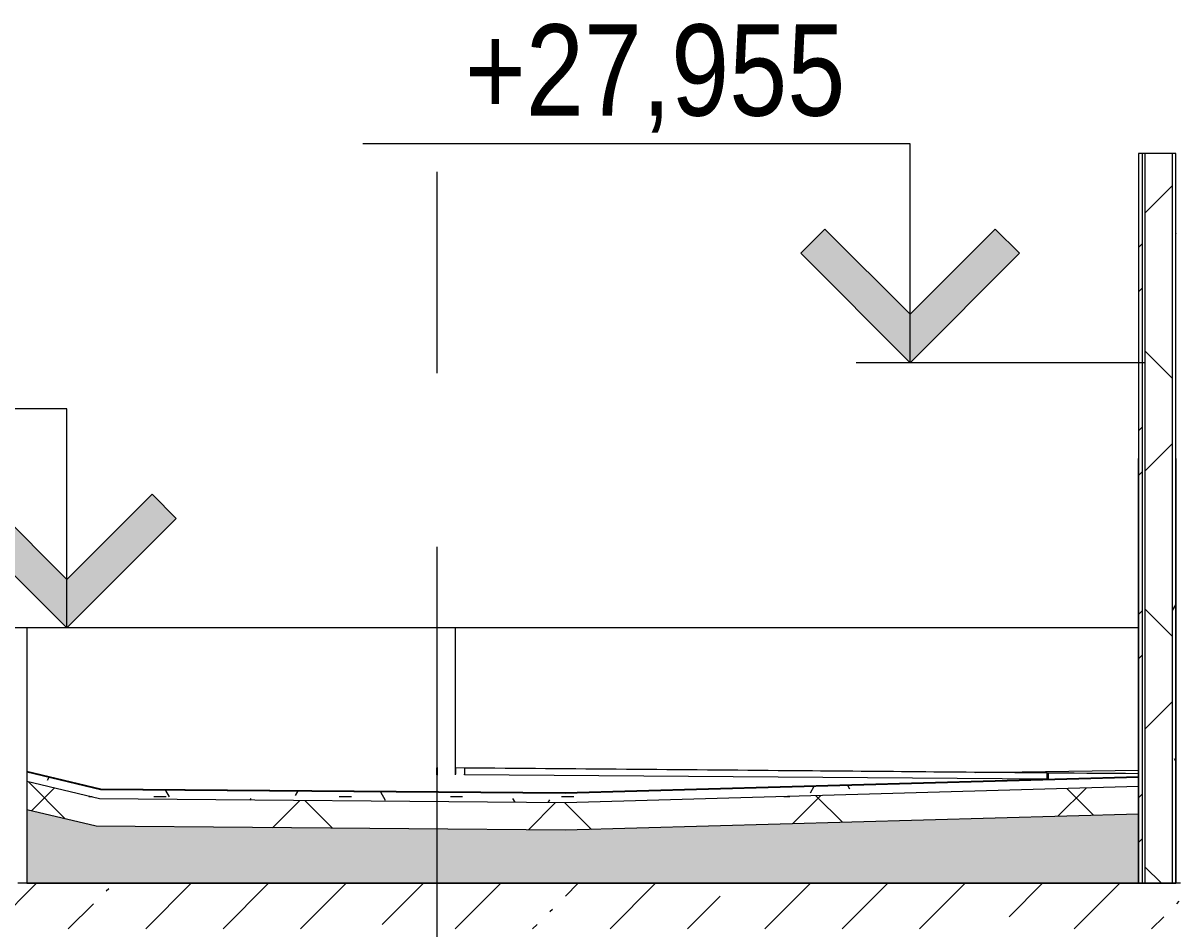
# Model space of a CAD drawing. Header units: millimetres. Extents: x -37960 to 31006, y -24503 to 30326.
# Drawn here: x -22354 to -16033, y 24850 to 29815 of the extents above; entities that cross this region are included whole.
import ezdxf

# ---------------------------------------------------------------- set-up
doc = ezdxf.new("R2010")
doc.units = ezdxf.units.MM
doc.linetypes.add('Осевые', pattern=[6350, 1270, -952.5, 3175, -952.5])
for name, color, linetype, lineweight in [('Внутренние кромки', 7, 'Continuous', 9), ('Высотные отметки', 7, 'Continuous', 9), ('Общие ребра', 7, 'Continuous', 9), ('Отделка 1 _4_-1', 7, 'Continuous', 9), ('Отделка 2 _5_-1', 7, 'Continuous', 9), ('Перекрытия', 7, 'Continuous', 9), ('Стены', 7, 'Continuous', 9), ('Структура _1_', 7, 'Continuous', 18), ('Термическая_воздушная прослойка _3_-1', 7, 'Continuous', 9), ('Штриховка разреза-3', 7, 'Continuous', 9)]:
    doc.layers.add(name, color=color, linetype=linetype, lineweight=lineweight)
doc.layers.add('Оси-3', color=7, linetype='Осевые', lineweight=9, true_color=0xaaaaaa)
doc.styles.add('Arial Narrow', font='ARIALN.TTF', dxfattribs={"height": 500})
pattern_1 = [(0, (-3145.52, 6475), (812.8, 203.2), [67.056, -542.544, 67.056, -542.544, -3251.2]), (0, (-3145.52, 6475), (812.8, 203.2), [-1219.2, 67.056, -1152.144, 67.056, -542.544, -1422.4]), (0, (-3145.52, 6475), (812.8, 203.2), [-3048, 67.056, -339.344, 67.056, -948.944]), (120, (-2840.72, 6576.6), (-582.3764, 602.3054), [67.056, -542.544, 67.056, -3793.744]), (120, (-2840.72, 6576.6), (-582.3764, 602.3054), [-676.656, -542.544, 67.056, -1152.144, -2032]), (120, (-2840.72, 6576.6), (-582.3764, 602.3054), [-2438.4, 67.056, -542.544, 67.056, -1355.344]), (120, (-2840.72, 6576.6), (-582.3764, 602.3054), [-3115.056, -339.344, 67.056, -948.944]), (240, (-2739.12, 6983), (-230.4236, -805.5054), [67.056, -542.544, 67.056, -542.544, -3251.2]), (240, (-2739.12, 6983), (-230.4236, -805.5054), [-1219.2, 67.056, -1152.144, 67.056, -542.544, -1422.4]), (240, (-2739.12, 6983), (-230.4236, -805.5054), [-3048, 67.056, -339.344, 67.056, -948.944])]
pattern_2 = [(45, (-3145.5, 6475), (-707.107, 707.107), []), (135, (-3145.5, 6475), (-707.107, -707.107), [])]

# ---------------------------------------------------------------- blocks, each defined once
blk = doc.blocks.new('Высотные отметки - Высотная отметка - Стрелка-4455449-Разрез 3-3')
at = {"layer": 'Высотные отметки'}
blk.add_hatch(color=256, dxfattribs=at).paths.add_polyline_path([(-17708.2, 9932.8), (-17241.1, 9465.7), (-16773.9, 9932.8), (-16641.1, 9800), (-17241.1, 9200), (-17841.1, 9800)], flags=0)
for p, q in [((-17241.1, 10400), (-20241.1, 10400)), ((-17241.1, 9200), (-17241.1, 10400)), ((-17708.2, 9932.8), (-17841.1, 9800)), ((-17241.1, 9465.7), (-17708.2, 9932.8)), ((-16773.9, 9932.8), (-17241.1, 9465.7)), ((-16641.1, 9800), (-16773.9, 9932.8)), ((-17841.1, 9800), (-17241.1, 9200)), ((-17241.1, 9200), (-16641.1, 9800)), ((-16145.5, 9200), (-17537.8, 9200))]:
    blk.add_line(p, q, dxfattribs=at)

msp = doc.modelspace()

# ---------------------------------------------------------------- hatches: boundary and pattern name
at = {"layer": 'Штриховка разреза-3'}
h = msp.add_hatch(dxfattribs=at)
h.set_pattern_fill('FP_5', color=256, style=0, pattern_type=2)
h.set_pattern_definition([(45, (-3145.5, 6475), (-502.894, 502.894), []), (45, (-3145.5, 7237), (-502.894, 502.894), [])])
h.paths.add_polyline_path([(-16217.9, 25100), (-16217.9, 29099.2), (-16237.9, 29099.2), (-16237.9, 25100)], flags=0)
h = msp.add_hatch(dxfattribs=at)
h.set_pattern_fill('FP_3', color=256, style=0, pattern_type=2)
h.set_pattern_definition(pattern_1)
h.paths.add_polyline_path([(-16217.9, 25100), (-16202.9, 25100), (-16202.9, 29099.2), (-16217.9, 29099.2), (-16217.9, 25430.1)], flags=0)
h = msp.add_hatch(dxfattribs=at)
h.set_pattern_fill('FP_4', color=256, style=0, pattern_type=2)
h.set_pattern_definition(pattern_2)
h.paths.add_polyline_path([(-16052.9, 25100), (-16052.9, 29099.2), (-16202.9, 29099.2), (-16202.9, 25100)], flags=0)
h = msp.add_hatch(dxfattribs=at)
h.set_pattern_fill('FP_3', color=256, style=0, pattern_type=2)
h.set_pattern_definition(pattern_1)
h.paths.add_polyline_path([(-16032.9, 25100), (-16032.9, 29099.2), (-16052.9, 29099.2), (-16052.9, 25100)], flags=0)
h = msp.add_hatch(dxfattribs=at)
h.set_pattern_fill('FP_3', color=256, style=0, pattern_type=2)
h.set_pattern_definition(pattern_1)
h.paths.add_polyline_path([(-19381.7, 25541.8), (-16237.9, 25630), (-16237.9, 25680), (-19382, 25591.8), (-21928.8, 25612.4), (-22332.9, 25708.8), (-22332.9, 25657.4), (-21934.8, 25562.4), (-19623.2, 25543.7)], flags=0)
h = msp.add_hatch(dxfattribs=at)
h.set_pattern_fill('FP_4', color=256, style=0, pattern_type=2)
h.set_pattern_definition(pattern_2)
h.paths.add_polyline_path([(-19380.7, 25391.7), (-16237.9, 25479.9), (-16237.9, 25630), (-19381.7, 25541.8), (-21934.8, 25562.4), (-22332.9, 25657.4), (-22332.9, 25503.2), (-21953, 25412.6), (-19623.2, 25393.7)], flags=0)
h = msp.add_hatch(dxfattribs=at)
h.set_pattern_fill('FP_10', color=256, angle=188.1301, style=0, pattern_type=2)
h.set_pattern_definition([(9.7381, (-3105.57, 6862.35), (3032.54455, 593.33033), [35.921, -3556.181]), (46.6071, (-3070.17, 6868.43), (-14.247, 507.8), [35.921, -682.5]), (73.1731, (-3045.49, 6894.53), (-14.2558, 507.7999), [32.129, -1574.308]), (118.1731, (-3036.2, 6925.28), (-522.0561, 493.5446), [34.078, -1101.845]), (142.9481, (-3052.28, 6955.325), (-2073.96205, 1466.3826), [32.528, -3220.259]), (167.5711, (-3078.24, 6974.92), (-507.8007, -14.24905), [20.945, -2073.592]), (192.9171, (-3098.69, 6979.43), (-2016.953, -564.79105), [25.903, -2564.399]), (220.2671, (-3123.94, 6973.64), (-493.55191, -522.0491), [32.528, -3220.259]), (260.2981, (-3148.76, 6952.62), (14.2554, -507.79996), [25.903, -2564.399]), (271.607, (-3153.13, 6927.1), (522.047, -493.553), [30.48, -477.52]), (308.4771, (-3152.27, 6896.62), (522.04818, -493.55213), [25.4, -2514.6]), (335.0421, (-3136.47, 6876.73), (507.8004, 14.248), [34.078, -1101.845]), (335.0421, (-2753.48, 6811.25), (507.8004, 14.248), [34.078, -1101.845]), (302.5711, (-2769.43, 6836.21), (1058.34787, -1494.90203), [29.621, -2932.502]), (271.607, (-2770.14, 6861.6), (522.047, -493.553), [25.4, -482.6]), (260.2981, (-2765.77, 6887.13), (14.2554, -507.79996), [25.903, -2564.399]), (220.2671, (-2740.95, 6908.16), (-493.55191, -522.0491), [32.528, -3220.259]), (192.9171, (-2715.71, 6913.95), (-2016.953, -564.79105), [25.903, -2564.399]), (9.7381, (-2722.585, 6796.87), (3032.54455, 593.33033), [35.921, -3556.181]), (167.5711, (-2695.25, 6909.44), (-507.8007, -14.24905), [20.945, -2073.593]), (150.6441, (-2669.43, 6894.92), (-1029.85396, 479.29276), [29.621, -2932.502]), (114.8061, (-2653.2, 6859.8), (-536.30082, 1001.34936), [38.688, -3830.124]), (73.1731, (-2662.5, 6829.05), (-14.2558, 507.7999), [32.129, -1574.308]), (46.6071, (-2687.18, 6802.95), (-14.247, 507.8), [35.921, -682.5]), (335.0421, (-2927.08, 6659), (507.8004, 14.248), [34.078, -1101.845]), (308.4771, (-2942.88, 6678.88), (522.04818, -493.55213), [25.4, -2514.6]), (271.607, (-2943.6, 6704.27), (522.047, -493.553), [25.4, -482.6]), (249.8061, (-2934.15, 6729.95), (-465.04807, -1537.65095), [27.357, -2708.307]), (226.6071, (-2914.4, 6750.83), (14.247, -507.8), [28.737, -689.684]), (203.4091, (-2889.3, 6761.7), (-1001.348, -536.3046), [27.357, -2708.307]), (9.7381, (-2896.18, 6644.62), (3032.54455, 593.33033), [35.921, -3556.181]), (170.2981, (-2863.77, 6757.34), (-507.79996, -14.2554), [25.903, -2564.399]), (136.6071, (-2842.9, 6737.6), (-507.8, -14.247), [28.737, -689.684]), (118.1731, (-2826.8, 6707.55), (-522.0561, 493.5446), [34.078, -1101.845]), (82.1451, (-2831.02, 6676.94), (-14.2503, 507.80003), [30.901, -3059.143]), (41.4131, (-2860.78, 6650.7), (493.54891, 522.05113), [39.676, -3927.931]), (335.0421, (-2984.45, 6530.34), (507.8004, 14.248), [34.078, -1101.845]), (308.4771, (-3000.25, 6550.23), (522.04818, -493.55213), [25.4, -2514.6]), (271.607, (-3001.1, 6580.7), (522.047, -493.553), [30.48, -477.52]), (260.2981, (-2996.74, 6606.23), (14.2554, -507.79996), [25.903, -2564.399]), (220.2671, (-2971.925, 6627.25), (-493.55191, -522.0491), [32.528, -3220.259]), (192.9171, (-2946.68, 6633.04), (-2016.953, -564.79105), [25.903, -2564.399]), (9.7381, (-2953.555, 6515.96), (3032.54455, 593.33033), [35.921, -3556.181]), (167.5711, (-2926.22, 6628.53), (-507.8007, -14.24905), [20.945, -2073.593]), (142.9481, (-2900.26, 6608.93), (-2073.96205, 1466.3826), [32.528, -3220.259]), (110.0421, (-2889.25, 6578.75), (-536.2956, 1001.3527), [32.129, -1574.308]), (82.1451, (-2893.474, 6548.14), (-14.2503, 507.80003), [30.901, -3059.143]), (46.6071, (-2918.15, 6522.04), (-14.247, 507.8), [35.921, -682.5]), (46.6071, (-3032.1, 6960.97), (-14.247, 507.8), [14.368, -704.052]), (28.1731, (-3022.24, 6971.41), (493.5446, 522.0561), [11.359, -1124.563]), (1.607, (-3012.2, 6976.8), (493.553, 522.047), [15.24, -492.76]), (343.1731, (-2996.99, 6977.2), (507.7999, 14.2558), [16.064, -1590.373]), (316.6071, (-2981.6, 6972.55), (507.8, 14.247), [14.368, -704.052]), (298.1731, (-2971.17, 6962.68), (522.0561, -493.5446), [11.359, -1124.563]), (271.607, (-2965.8, 6952.67), (522.047, -493.553), [15.24, -492.76]), (226.6071, (-2965.4, 6937.44), (14.247, -507.8), [21.552, -696.868]), (181.607, (-2990.35, 6921.5), (-493.553, -522.047), [15.24, -492.76]), (147.9171, (-3005.58, 6921.06), (-1029.8483, 479.3047), [18.316, -1813.304]), (136.6071, (-3021.1, 6930.8), (-507.8, -14.247), [14.368, -704.052]), (91.607, (-3031.54, 6940.66), (-522.047, 493.553), [10.16, -497.84]), (91.607, (-3031.8, 6950.8), (-522.047, 493.553), [10.16, -497.84]), (1.607, (-2990.35, 6921.5), (493.553, 522.047), [10.16, -497.84]), (20.0421, (-2662.74, 6656.26), (1001.3527, 536.2956), [16.064, -1590.373]), (118.1731, (-2693.5, 6665.56), (-522.0561, 493.5446), [11.359, -1124.563]), (163.1731, (-2678.11, 6660.9), (-507.7999, -14.2558), [16.064, -1590.373]), (163.1731, (-2662.74, 6656.26), (-507.7999, -14.2558), [16.064, -1590.373]), (226.6071, (-2642.7, 6666.98), (14.247, -507.8), [7.184, -711.236]), (316.6071, (-2648.93, 6707.46), (507.8, 14.247), [7.184, -711.236]), (335.0421, (-2669.52, 6717.05), (507.8004, 14.248), [22.718, -1113.204]), (20.0421, (-2684.62, 6711.54), (1001.3527, 536.2956), [16.064, -1590.373]), (28.1731, (-2694.63, 6706.18), (493.5446, 522.0561), [11.359, -1124.563]), (46.6071, (-2699.57, 6700.96), (-14.247, 507.8), [7.184, -711.236]), (65.0421, (-2704.36, 6690.66), (-14.248, 507.8004), [11.359, -1124.563]), (110.0421, (-2698.85, 6675.57), (-536.2956, 1001.3527), [16.064, -1590.373]), (118.1731, (-2930.12, 6948.6), (-522.0561, 493.5446), [11.359, -1124.563]), (73.1731, (-2935.49, 6958.6), (-14.2558, 507.7999), [16.064, -1590.373]), (46.6071, (-2930.83, 6973.98), (-14.247, 507.8), [7.184, -711.236]), (20.0421, (-2925.9, 6979.2), (1001.3527, 536.2956), [16.064, -1590.373]), (28.1731, (-2910.8, 6984.7), (493.5446, 522.0561), [11.359, -1124.563]), (335.0421, (-2900.8, 6990.07), (507.8004, 14.248), [22.718, -1113.204]), (335.0421, (-2880.2, 6980.48), (507.8004, 14.248), [11.359, -1124.563]), (290.0421, (-2869.9, 6975.69), (536.2956, -1001.3527), [16.064, -1590.373]), (253.1731, (-2864.4, 6960.6), (14.2558, -507.7999), [16.064, -1590.373]), (226.6071, (-2869.04, 6945.22), (14.247, -507.8), [14.368, -704.052]), (181.607, (-2894, 6929.27), (-493.553, -522.047), [10.16, -497.84]), (155.0421, (-2904.16, 6929), (-507.8004, -14.248), [22.718, -1113.204]), (118.1731, (-2924.76, 6938.58), (-522.0561, 493.5446), [11.359, -1124.563]), (20.0421, (-2894, 6929.27), (1001.3527, 536.2956), [16.064, -1590.373]), (110.0421, (-2917.97, 6877.78), (-536.2956, 1001.3527), [16.064, -1590.373]), (65.0421, (-2923.48, 6892.87), (-14.248, 507.8004), [11.359, -1124.563]), (46.6071, (-2918.7, 6903.17), (-14.247, 507.8), [7.184, -711.236]), (28.1731, (-2913.75, 6908.4), (493.5446, 522.0561), [11.359, -1124.563]), (20.0421, (-2903.74, 6913.76), (1001.3527, 536.2956), [16.064, -1590.373]), (335.0421, (-2888.64, 6919.26), (507.8004, 14.248), [22.718, -1113.204]), (316.6071, (-2868.05, 6909.67), (507.8, 14.247), [7.184, -711.236]), (290.0421, (-2862.83, 6904.74), (536.2956, -1001.3527), [16.064, -1590.373]), (271.607, (-2857.3, 6889.65), (522.047, -493.553), [15.24, -492.76]), (215.2981, (-2856.89, 6874.41), (-493.5443, -522.0553), [18.316, -1813.304]), (163.1731, (-2881.86, 6858.47), (-507.7999, -14.2558), [16.064, -1590.373]), (163.1731, (-2897.23, 6863.12), (-507.7999, -14.2558), [16.064, -1590.373]), (118.1731, (-2912.6, 6867.77), (-522.0561, 493.5446), [11.359, -1124.563]), (28.1731, (-2881.86, 6858.47), (493.5446, 522.0561), [11.359, -1124.563]), (91.607, (-2855.6, 6828.7), (-522.047, 493.553), [10.16, -497.84]), (91.607, (-2855.9, 6838.87), (-522.047, 493.553), [10.16, -497.84]), (46.6071, (-2856.18, 6849.02), (-14.247, 507.8), [14.368, -704.052]), (28.1731, (-2846.3, 6859.47), (493.5446, 522.0561), [11.359, -1124.563]), (1.607, (-2836.3, 6864.83), (493.553, 522.047), [10.16, -497.84]), (347.5711, (-2826.14, 6865.11), (507.8007, 14.24905), [20.945, -2073.593]), (316.6071, (-2805.7, 6860.6), (507.8, 14.247), [14.368, -704.052]), (298.1731, (-2795.24, 6850.73), (522.0561, -493.5446), [11.359, -1124.563]), (253.1731, (-2789.88, 6840.72), (14.2558, -507.7999), [16.064, -1590.373]), (237.9171, (-2794.53, 6825.34), (-479.3047, -1029.8483), [18.316, -1813.304]), (181.607, (-2819.5, 6809.4), (-493.553, -522.047), [10.16, -497.84]), (155.0421, (-2829.65, 6809.11), (-507.8004, -14.248), [22.718, -1113.204]), (118.1731, (-2850.25, 6818.7), (-522.0561, 493.5446), [11.359, -1124.563]), (1.607, (-2819.5, 6809.4), (493.553, 522.047), [15.24, -492.76]), (110.0421, (-2827.66, 6738.02), (-536.2956, 1001.3527), [16.064, -1590.373]), (65.0421, (-2833.16, 6753.11), (-14.248, 507.8004), [11.359, -1124.563]), (46.6071, (-2828.37, 6763.4), (-14.247, 507.8), [7.184, -711.236]), (20.0421, (-2823.43, 6768.63), (1001.3527, 536.2956), [16.064, -1590.373]), (28.1731, (-2808.34, 6774.14), (493.5446, 522.0561), [11.359, -1124.563]), (335.0421, (-2798.33, 6779.5), (507.8004, 14.248), [22.718, -1113.204]), (335.0421, (-2777.73, 6769.91), (507.8004, 14.248), [11.359, -1124.563]), (298.1731, (-2767.43, 6765.12), (522.0561, -493.5446), [11.359, -1124.563]), (257.5711, (-2762.07, 6755.11), (14.24905, -507.8007), [20.945, -2073.593]), (226.6071, (-2766.58, 6734.65), (14.247, -507.8), [14.368, -704.052]), (155.0421, (-2791.54, 6718.7), (-507.8004, -14.248), [11.359, -1124.563]), (167.5711, (-2801.84, 6723.5), (-507.8007, -14.24905), [20.945, -2073.592]), (118.1731, (-2822.3, 6728), (-522.0561, 493.5446), [11.359, -1124.563]), (20.0421, (-2791.54, 6718.7), (1001.3527, 536.2956), [16.064, -1590.373]), (91.607, (-2736.25, 6740.6), (-522.047, 493.553), [15.24, -492.76]), (91.607, (-2736.7, 6755.8), (-522.047, 493.553), [10.16, -497.84]), (28.1731, (-2736.96, 6765.98), (493.5446, 522.0561), [11.359, -1124.563]), (28.1731, (-2726.95, 6771.34), (493.5446, 522.0561), [11.359, -1124.563]), (20.0421, (-2716.94, 6776.7), (1001.3527, 536.2956), [16.064, -1590.373]), (327.9171, (-2701.85, 6782.2), (1029.8483, -479.3047), [18.316, -1813.304]), (335.0421, (-2686.33, 6772.48), (507.8004, 14.248), [11.359, -1124.563]), (298.1731, (-2676.03, 6767.69), (522.0561, -493.5446), [11.359, -1124.563]), (271.607, (-2670.66, 6757.67), (522.047, -493.553), [20.32, -487.68]), (215.2981, (-2670.1, 6737.36), (-493.5443, -522.0553), [18.316, -1813.304]), (163.1731, (-2695.06, 6721.41), (-507.7999, -14.2558), [16.064, -1590.373]), (163.1731, (-2710.43, 6726.06), (-507.7999, -14.2558), [16.064, -1590.373]), (136.6071, (-2725.8, 6730.7), (-507.8, -14.247), [14.368, -704.052]), (28.1731, (-2695.06, 6721.41), (493.5446, 522.0561), [11.359, -1124.563]), (118.1731, (-2731.94, 6949.07), (-522.0561, 493.5446), [11.359, -1124.563]), (65.0421, (-2737.3, 6959.08), (-14.248, 507.8004), [11.359, -1124.563]), (46.6071, (-2732.5, 6969.38), (-14.247, 507.8), [14.368, -704.052]), (28.1731, (-2722.64, 6979.82), (493.5446, 522.0561), [11.359, -1124.563]), (1.607, (-2712.6, 6985.2), (493.553, 522.047), [10.16, -497.84]), (347.5711, (-2702.47, 6985.47), (507.8007, 14.24905), [20.945, -2073.593]), (316.6071, (-2682, 6980.96), (507.8, 14.247), [14.368, -704.052]), (298.1731, (-2671.57, 6971.1), (522.0561, -493.5446), [11.359, -1124.563]), (253.1731, (-2666.21, 6961.08), (14.2558, -507.7999), [16.064, -1590.373]), (226.6071, (-2670.86, 6945.7), (14.247, -507.8), [14.368, -704.052]), (181.607, (-2695.8, 6929.75), (-493.553, -522.047), [10.16, -497.84]), (155.0421, (-2705.98, 6929.47), (-507.8004, -14.248), [22.718, -1113.204]), (118.1731, (-2726.57, 6939.06), (-522.0561, 493.5446), [11.359, -1124.563]), (20.0421, (-2695.82, 6929.75), (1001.3527, 536.2956), [16.064, -1590.373]), (118.1731, (-2988.78, 6865.63), (-522.0561, 493.5446), [11.359, -1124.563]), (65.0421, (-2994.14, 6875.64), (-14.248, 507.8004), [11.359, -1124.563]), (65.0421, (-2989.35, 6885.94), (-14.248, 507.8004), [11.359, -1124.563]), (28.1731, (-2984.56, 6896.24), (493.5446, 522.0561), [11.359, -1124.563]), (1.607, (-2974.54, 6901.6), (493.553, 522.047), [15.24, -492.76]), (347.5711, (-2959.31, 6902.03), (507.8007, 14.24905), [20.945, -2073.592]), (316.6071, (-2938.85, 6897.52), (507.8, 14.247), [14.368, -704.052]), (298.1731, (-2928.41, 6887.65), (522.0561, -493.5446), [11.359, -1124.563]), (253.1731, (-2923.05, 6877.64), (14.2558, -507.7999), [16.064, -1590.373]), (237.9171, (-2927.7, 6862.26), (-479.3047, -1029.8483), [18.316, -1813.304]), (181.607, (-2952.66, 6846.3), (-493.553, -522.047), [10.16, -497.84]), (155.0421, (-2962.82, 6846.03), (-507.8004, -14.248), [22.718, -1113.204]), (118.1731, (-2983.42, 6855.62), (-522.0561, 493.5446), [11.359, -1124.563]), (1.607, (-2952.66, 6846.3), (493.553, 522.047), [15.24, -492.76]), (91.607, (-2930.93, 6796.1), (-522.047, 493.553), [10.16, -497.84]), (91.607, (-2931.2, 6806.26), (-522.047, 493.553), [10.16, -497.84]), (46.6071, (-2931.5, 6816.42), (-14.247, 507.8), [14.368, -704.052]), (28.1731, (-2921.62, 6826.86), (493.5446, 522.0561), [11.359, -1124.563]), (1.607, (-2911.6, 6832.2), (493.553, 522.047), [10.16, -497.84]), (347.5711, (-2901.46, 6832.51), (507.8007, 14.24905), [20.945, -2073.593]), (316.6071, (-2881, 6828), (507.8, 14.247), [14.368, -704.052]), (298.1731, (-2870.56, 6818.13), (522.0561, -493.5446), [11.359, -1124.563]), (271.607, (-2865.2, 6808.1), (522.047, -493.553), [15.24, -492.76]), (226.6071, (-2864.77, 6792.88), (14.247, -507.8), [21.552, -696.868]), (181.607, (-2889.73, 6776.93), (-493.553, -522.047), [15.24, -492.76]), (147.9171, (-2904.96, 6776.51), (-1029.8483, 479.3047), [18.316, -1813.304]), (136.6071, (-2920.5, 6786.24), (-507.8, -14.247), [14.368, -704.052]), (1.607, (-2889.73, 6776.93), (493.553, 522.047), [10.16, -497.84]), (91.607, (-3069.3, 6837.96), (-522.047, 493.553), [10.16, -497.84]), (91.607, (-3069.6, 6848.1), (-522.047, 493.553), [10.16, -497.84]), (46.6071, (-3069.9, 6858.27), (-14.247, 507.8), [14.368, -704.052]), (28.1731, (-3060.01, 6868.71), (493.5446, 522.0561), [11.359, -1124.563]), (1.607, (-3050, 6874.1), (493.553, 522.047), [10.16, -497.84]), (347.5711, (-3039.84, 6874.36), (507.8007, 14.24905), [20.945, -2073.592]), (316.6071, (-3019.4, 6869.85), (507.8, 14.247), [14.368, -704.052]), (298.1731, (-3008.95, 6859.98), (522.0561, -493.5446), [11.359, -1124.563]), (271.607, (-3003.6, 6849.97), (522.047, -493.553), [15.24, -492.76]), (215.2981, (-3003.16, 6834.74), (-493.5443, -522.0553), [18.316, -1813.304]), (181.607, (-3028.1, 6818.8), (-493.553, -522.047), [15.24, -492.76]), (147.9171, (-3043.35, 6818.36), (-1029.8483, 479.3047), [18.316, -1813.304]), (136.6071, (-3058.87, 6828.1), (-507.8, -14.247), [14.368, -704.052]), (28.1731, (-3028.12, 6818.79), (493.5446, 522.0561), [11.359, -1124.563]), (91.607, (-3138.84, 6780.1), (-522.047, 493.553), [15.24, -492.76]), (91.607, (-3139.27, 6795.34), (-522.047, 493.553), [10.16, -497.84]), (28.1731, (-3139.55, 6805.5), (493.5446, 522.0561), [11.359, -1124.563]), (28.1731, (-3129.54, 6810.86), (493.5446, 522.0561), [11.359, -1124.563]), (20.0421, (-3119.52, 6816.22), (1001.3527, 536.2956), [16.064, -1590.373]), (327.9171, (-3104.43, 6821.73), (1029.8483, -479.3047), [18.316, -1813.304]), (335.0421, (-3088.91, 6812), (507.8004, 14.248), [11.359, -1124.563]), (290.0421, (-3078.61, 6807.21), (536.2956, -1001.3527), [16.064, -1590.373]), (271.607, (-3073.1, 6792.1), (522.047, -493.553), [15.24, -492.76]), (215.2981, (-3072.68, 6776.88), (-493.5443, -522.0553), [18.316, -1813.304]), (163.1731, (-3097.64, 6760.94), (-507.7999, -14.2558), [16.064, -1590.373]), (163.1731, (-3113.02, 6765.59), (-507.7999, -14.2558), [16.064, -1590.373]), (136.6071, (-3128.4, 6770.24), (-507.8, -14.247), [14.368, -704.052]), (28.1731, (-3097.64, 6760.94), (493.5446, 522.0561), [11.359, -1124.563]), (91.607, (-3121.6, 6709.44), (-522.047, 493.553), [10.16, -497.84]), (91.607, (-3121.9, 6719.6), (-522.047, 493.553), [10.16, -497.84]), (46.6071, (-3122.18, 6729.75), (-14.247, 507.8), [14.368, -704.052]), (28.1731, (-3112.3, 6740.2), (493.5446, 522.0561), [11.359, -1124.563]), (1.607, (-3102.3, 6745.56), (493.553, 522.047), [10.16, -497.84]), (347.5711, (-3092.14, 6745.84), (507.8007, 14.24905), [20.945, -2073.592]), (316.6071, (-3071.7, 6741.34), (507.8, 14.247), [14.368, -704.052]), (298.1731, (-3061.24, 6731.47), (522.0561, -493.5446), [11.359, -1124.563]), (271.607, (-3055.9, 6721.45), (522.047, -493.553), [20.32, -487.68]), (215.2981, (-3055.31, 6701.14), (-493.5443, -522.0553), [18.316, -1813.304]), (181.607, (-3080.4, 6690.27), (-493.553, -522.047), [15.24, -492.76]), (147.9171, (-3095.65, 6689.84), (-1029.8483, 479.3047), [18.316, -1813.304]), (136.6071, (-3111.17, 6699.57), (-507.8, -14.247), [14.368, -704.052]), (1.607, (-3080.4, 6690.27), (493.553, 522.047), [10.16, -497.84]), (91.607, (-3134.85, 6637.9), (-522.047, 493.553), [10.16, -497.84]), (91.607, (-3135.13, 6648.1), (-522.047, 493.553), [10.16, -497.84]), (46.6071, (-3135.42, 6658.24), (-14.247, 507.8), [14.368, -704.052]), (28.1731, (-3125.55, 6668.68), (493.5446, 522.0561), [11.359, -1124.563]), (1.607, (-3115.53, 6674.04), (493.553, 522.047), [10.16, -497.84]), (347.5711, (-3105.38, 6674.32), (507.8007, 14.24905), [20.945, -2073.592]), (316.6071, (-3084.92, 6669.8), (507.8, 14.247), [14.368, -704.052]), (298.1731, (-3074.48, 6659.95), (522.0561, -493.5446), [11.359, -1124.563]), (271.607, (-3069.1, 6649.93), (522.047, -493.553), [15.24, -492.76]), (226.6071, (-3068.7, 6634.7), (14.247, -507.8), [21.552, -696.868]), (181.607, (-3093.65, 6618.75), (-493.553, -522.047), [15.24, -492.76]), (147.9171, (-3108.89, 6618.32), (-1029.8483, 479.3047), [18.316, -1813.304]), (136.6071, (-3124.4, 6628.05), (-507.8, -14.247), [14.368, -704.052]), (1.607, (-3093.65, 6618.75), (493.553, 522.047), [10.16, -497.84]), (118.1731, (-3048.38, 6635.27), (-522.0561, 493.5446), [11.359, -1124.563]), (65.0421, (-3053.74, 6645.28), (-14.248, 507.8004), [11.359, -1124.563]), (65.0421, (-3048.95, 6655.58), (-14.248, 507.8004), [11.359, -1124.563]), (28.1731, (-3044.16, 6665.88), (493.5446, 522.0561), [11.359, -1124.563]), (1.607, (-3034.14, 6671.24), (493.553, 522.047), [15.24, -492.76]), (347.5711, (-3018.91, 6671.67), (507.8007, 14.24905), [20.945, -2073.593]), (298.1731, (-2998.45, 6667.16), (522.0561, -493.5446), [11.359, -1124.563]), (298.1731, (-2993.1, 6657.15), (522.0561, -493.5446), [11.359, -1124.563]), (271.607, (-2987.73, 6647.13), (522.047, -493.553), [15.24, -492.76]), (226.6071, (-2987.3, 6631.9), (14.247, -507.8), [21.552, -696.868]), (181.607, (-3012.26, 6615.95), (-493.553, -522.047), [15.24, -492.76]), (147.9171, (-3027.5, 6615.53), (-1029.8483, 479.3047), [18.316, -1813.304]), (118.1731, (-3043.02, 6625.25), (-522.0561, 493.5446), [11.359, -1124.563]), (1.607, (-3012.26, 6615.95), (493.553, 522.047), [10.16, -497.84]), (118.1731, (-3049.9, 6508.18), (-522.0561, 493.5446), [11.359, -1124.563]), (65.0421, (-3055.26, 6518.2), (-14.248, 507.8004), [11.359, -1124.563]), (65.0421, (-3050.47, 6528.49), (-14.248, 507.8004), [11.359, -1124.563]), (28.1731, (-3045.67, 6538.79), (493.5446, 522.0561), [11.359, -1124.563]), (1.607, (-3035.66, 6544.15), (493.553, 522.047), [15.24, -492.76]), (347.5711, (-3020.42, 6544.58), (507.8007, 14.24905), [20.945, -2073.592]), (316.6071, (-2999.97, 6540.07), (507.8, 14.247), [14.368, -704.052]), (298.1731, (-2989.53, 6530.2), (522.0561, -493.5446), [11.359, -1124.563]), (253.1731, (-2984.17, 6520.18), (14.2558, -507.7999), [16.064, -1590.373]), (226.6071, (-2988.8, 6504.8), (14.247, -507.8), [14.368, -704.052]), (181.607, (-3013.8, 6488.86), (-493.553, -522.047), [10.16, -497.84]), (155.0421, (-3023.94, 6488.58), (-507.8004, -14.248), [22.718, -1113.204]), (118.1731, (-3044.53, 6498.16), (-522.0561, 493.5446), [11.359, -1124.563]), (20.0421, (-3013.78, 6488.86), (1001.3527, 536.2956), [16.064, -1590.373]), (118.1731, (-2882.32, 6512.88), (-522.0561, 493.5446), [11.359, -1124.563]), (65.0421, (-2887.68, 6522.9), (-14.248, 507.8004), [11.359, -1124.563]), (65.0421, (-2882.9, 6533.2), (-14.248, 507.8004), [11.359, -1124.563]), (28.1731, (-2878.1, 6543.5), (493.5446, 522.0561), [11.359, -1124.563]), (1.607, (-2868.1, 6548.85), (493.553, 522.047), [15.24, -492.76]), (347.5711, (-2852.85, 6549.28), (507.8007, 14.24905), [20.945, -2073.593]), (298.1731, (-2832.4, 6544.77), (522.0561, -493.5446), [11.359, -1124.563]), (298.1731, (-2827.03, 6534.76), (522.0561, -493.5446), [11.359, -1124.563]), (271.607, (-2821.67, 6524.74), (522.047, -493.553), [15.24, -492.76]), (215.2981, (-2821.24, 6509.51), (-493.5443, -522.0553), [18.316, -1813.304]), (181.607, (-2846.2, 6493.56), (-493.553, -522.047), [15.24, -492.76]), (147.9171, (-2861.44, 6493.14), (-1029.8483, 479.3047), [18.316, -1813.304]), (118.1731, (-2876.96, 6502.86), (-522.0561, 493.5446), [11.359, -1124.563]), (28.1731, (-2846.2, 6493.56), (493.5446, 522.0561), [11.359, -1124.563]), (91.607, (-2884.74, 6599.2), (-522.047, 493.553), [10.16, -497.84]), (91.607, (-2885.03, 6609.36), (-522.047, 493.553), [10.16, -497.84]), (46.6071, (-2885.3, 6619.5), (-14.247, 507.8), [14.368, -704.052]), (28.1731, (-2875.44, 6629.96), (493.5446, 522.0561), [11.359, -1124.563]), (1.607, (-2865.43, 6635.3), (493.553, 522.047), [15.24, -492.76]), (343.1731, (-2850.2, 6635.75), (507.7999, 14.2558), [16.064, -1590.373]), (316.6071, (-2834.82, 6631.1), (507.8, 14.247), [14.368, -704.052]), (298.1731, (-2824.38, 6621.23), (522.0561, -493.5446), [11.359, -1124.563]), (271.607, (-2819, 6611.2), (522.047, -493.553), [20.32, -487.68]), (215.2981, (-2818.44, 6590.9), (-493.5443, -522.0553), [18.316, -1813.304]), (181.607, (-2843.55, 6580.03), (-493.553, -522.047), [15.24, -492.76]), (147.9171, (-2858.78, 6579.6), (-1029.8483, 479.3047), [18.316, -1813.304]), (136.6071, (-2874.3, 6589.33), (-507.8, -14.247), [14.368, -704.052]), (1.607, (-2843.55, 6580.03), (493.553, 522.047), [10.16, -497.84]), (110.0421, (-2796.42, 6530.54), (-536.2956, 1001.3527), [16.064, -1590.373]), (65.0421, (-2801.93, 6545.63), (-14.248, 507.8004), [11.359, -1124.563]), (46.6071, (-2797.14, 6555.92), (-14.247, 507.8), [7.184, -711.236]), (28.1731, (-2792.2, 6561.15), (493.5446, 522.0561), [11.359, -1124.563]), (20.0421, (-2782.19, 6566.51), (1001.3527, 536.2956), [16.064, -1590.373]), (335.0421, (-2767.1, 6572.01), (507.8004, 14.248), [22.718, -1113.204]), (335.0421, (-2746.5, 6562.43), (507.8004, 14.248), [11.359, -1124.563]), (298.1731, (-2736.2, 6557.63), (522.0561, -493.5446), [11.359, -1124.563]), (257.5711, (-2730.84, 6547.62), (14.24905, -507.8007), [20.945, -2073.593]), (226.6071, (-2735.34, 6527.17), (14.247, -507.8), [14.368, -704.052]), (155.0421, (-2760.3, 6511.22), (-507.8004, -14.248), [11.359, -1124.563]), (167.5711, (-2770.6, 6516.01), (-507.8007, -14.24905), [20.945, -2073.593]), (118.1731, (-2791.06, 6520.52), (-522.0561, 493.5446), [11.359, -1124.563]), (20.0421, (-2760.3, 6511.22), (1001.3527, 536.2956), [16.064, -1590.373]), (118.1731, (-2719.83, 6517.44), (-522.0561, 493.5446), [11.359, -1124.563]), (65.0421, (-2725.19, 6527.45), (-14.248, 507.8004), [11.359, -1124.563]), (65.0421, (-2720.4, 6537.75), (-14.248, 507.8004), [11.359, -1124.563]), (28.1731, (-2715.6, 6548.05), (493.5446, 522.0561), [11.359, -1124.563]), (1.607, (-2705.6, 6553.4), (493.553, 522.047), [15.24, -492.76]), (347.5711, (-2690.35, 6553.84), (507.8007, 14.24905), [20.945, -2073.593]), (298.1731, (-2669.9, 6549.33), (522.0561, -493.5446), [11.359, -1124.563]), (298.1731, (-2664.54, 6539.32), (522.0561, -493.5446), [11.359, -1124.563]), (271.607, (-2659.17, 6529.3), (522.047, -493.553), [15.24, -492.76]), (215.2981, (-2658.75, 6514.07), (-493.5443, -522.0553), [18.316, -1813.304]), (181.607, (-2683.7, 6498.1), (-493.553, -522.047), [15.24, -492.76]), (147.9171, (-2698.94, 6497.7), (-1029.8483, 479.3047), [18.316, -1813.304]), (118.1731, (-2714.46, 6507.43), (-522.0561, 493.5446), [11.359, -1124.563]), (28.1731, (-2683.7, 6498.12), (493.5446, 522.0561), [11.359, -1124.563]), (118.1731, (-2712.1, 6604.05), (-522.0561, 493.5446), [11.359, -1124.563]), (65.0421, (-2717.45, 6614.06), (-14.248, 507.8004), [11.359, -1124.563]), (65.0421, (-2712.66, 6624.36), (-14.248, 507.8004), [11.359, -1124.563]), (28.1731, (-2707.87, 6634.66), (493.5446, 522.0561), [11.359, -1124.563]), (1.607, (-2697.85, 6640), (493.553, 522.047), [15.24, -492.76]), (347.5711, (-2682.62, 6640.45), (507.8007, 14.24905), [20.945, -2073.592]), (298.1731, (-2662.17, 6635.94), (522.0561, -493.5446), [11.359, -1124.563]), (298.1731, (-2656.8, 6625.93), (522.0561, -493.5446), [11.359, -1124.563]), (271.607, (-2651.44, 6615.9), (522.047, -493.553), [20.32, -487.68]), (215.2981, (-2650.87, 6595.6), (-493.5443, -522.0553), [18.316, -1813.304]), (181.607, (-2676, 6584.73), (-493.553, -522.047), [15.24, -492.76]), (147.9171, (-2691.21, 6584.31), (-1029.8483, 479.3047), [18.316, -1813.304]), (118.1731, (-2706.73, 6594.04), (-522.0561, 493.5446), [11.359, -1124.563]), (1.607, (-2676, 6584.73), (493.553, 522.047), [10.16, -497.84]), (1.607, (-3151.5, 6688.3), (493.553, 522.047), [6.706, -501.294]), (290.0421, (-3151.5, 6688.28), (536.2956, -1001.3527), [16.064, -1590.373]), (271.607, (-3146, 6673.2), (522.047, -493.553), [15.24, -492.76]), (226.6071, (-3145.57, 6657.95), (14.247, -507.8), [7.184, -711.236]), (181.607, (-2972.4, 6825.43), (-493.553, -522.047), [6.706, -501.294]), (200.0421, (-2977.48, 6825.3), (-1001.3527, -536.2956), [16.064, -1590.373]), (226.6071, (-2992.57, 6819.8), (14.247, -507.8), [35.921, -682.5]), (245.0421, (-3017.25, 6793.68), (14.248, -507.8004), [22.718, -1113.204]), (260.2981, (-3026.84, 6773.09), (14.2554, -507.79996), [25.903, -2564.399]), (271.607, (-3031.2, 6747.55), (522.047, -493.553), [25.4, -482.6]), (298.1731, (-3030.5, 6722.16), (522.0561, -493.5446), [11.359, -1124.563]), (316.6071, (-3025.13, 6712.15), (507.8, 14.247), [14.368, -704.052]), (316.6071, (-3014.7, 6702.28), (507.8, 14.247), [7.184, -711.236]), (1.607, (-3009.47, 6697.34), (493.553, 522.047), [15.24, -492.76]), (35.2981, (-2994.23, 6697.77), (493.5443, 522.0553), [18.316, -1813.304]), (54.7381, (-2979.28, 6708.36), (972.8347, 1551.91), [25.4, -2514.6]), (65.0421, (-2964.62, 6729.1), (-14.248, 507.8004), [22.718, -1113.204]), (80.2981, (-2955.03, 6749.69), (-14.2554, 507.79996), [25.903, -2564.399]), (91.607, (-2950.67, 6775.2), (-522.047, 493.553), [20.32, -487.68]), (105.6441, (-2951.24, 6795.54), (-550.5613, 1509.1459), [20.945, -2073.593]), (136.6071, (-2956.9, 6815.7), (-507.8, -14.247), [7.184, -711.236]), (155.0421, (-2962.1, 6820.64), (-507.8004, -14.248), [11.359, -1124.563]), (181.607, (-2740.6, 6715.05), (-493.553, -522.047), [10.16, -497.84]), (200.0421, (-2750.77, 6714.77), (-1001.3527, -536.2956), [16.064, -1590.373]), (232.9481, (-2765.864, 6709.26), (-1466.3826, -2073.96205), [32.528, -3220.259]), (245.0421, (-2785.46, 6683.3), (14.248, -507.8004), [22.718, -1113.204]), (260.2981, (-2795.05, 6662.71), (14.2554, -507.79996), [25.903, -2564.399]), (271.607, (-2799.4, 6637.17), (522.047, -493.553), [25.4, -482.6]), (271.607, (-2798.7, 6611.8), (522.047, -493.553), [10.16, -497.84]), (316.6071, (-2798.4, 6601.63), (507.8, 14.247), [14.368, -704.052]), (335.0421, (-2787.98, 6591.76), (507.8004, 14.248), [11.359, -1124.563]), (1.607, (-2777.7, 6586.96), (493.553, 522.047), [15.24, -492.76]), (35.2981, (-2762.44, 6587.39), (493.5443, 522.0553), [18.316, -1813.304]), (54.7381, (-2747.49, 6597.97), (972.8347, 1551.91), [25.4, -2514.6]), (65.0421, (-2732.83, 6618.71), (-14.248, 507.8004), [22.718, -1113.204]), (80.2981, (-2723.245, 6639.31), (-14.2554, 507.79996), [25.903, -2564.399]), (91.607, (-2718.9, 6664.84), (-522.047, 493.553), [20.32, -487.68]), (118.1731, (-2719.45, 6685.16), (-522.0561, 493.5446), [22.718, -1113.204]), (136.6071, (-2730.18, 6705.2), (-507.8, -14.247), [7.184, -711.236]), (136.6071, (-2735.4, 6710.1), (-507.8, -14.247), [7.184, -711.236]), (226.6071, (-2804.3, 6992.78), (14.247, -507.8), [28.737, -689.684]), (249.8061, (-2824.05, 6971.89), (-465.04807, -1537.65095), [27.357, -2708.307]), (260.2981, (-2833.5, 6946.22), (14.2554, -507.79996), [25.903, -2564.399]), (271.607, (-2837.86, 6920.7), (522.047, -493.553), [20.32, -487.68]), (298.1731, (-2837.3, 6900.37), (522.0561, -493.5446), [11.359, -1124.563]), (305.2981, (-2831.93, 6890.36), (522.0553, -493.5443), [18.316, -1813.304]), (1.607, (-2821.35, 6875.4), (493.553, 522.047), [6.706, -501.294]), (1.607, (-2816.27, 6875.55), (493.553, 522.047), [15.24, -492.76]), (35.2981, (-2801.04, 6875.98), (493.5443, 522.0553), [18.316, -1813.304]), (46.6071, (-2786.1, 6886.57), (-14.247, 507.8), [21.552, -696.868]), (69.8061, (-2771.28, 6902.23), (465.04807, 1537.65095), [27.357, -2708.307]), (80.2981, (-2761.84, 6927.9), (-14.2554, 507.79996), [25.903, -2564.399]), (91.607, (-2757.47, 6953.43), (-522.047, 493.553), [20.32, -487.68]), (110.0421, (-2758.04, 6973.75), (-536.2956, 1001.3527), [16.064, -1590.373]), (136.6071, (-2763.55, 6988.84), (-507.8, -14.247), [7.184, -711.236]), (136.6071, (-3042.3, 6599.86), (-507.8, -14.247), [7.184, -711.236]), (163.1731, (-3047.52, 6604.8), (-507.7999, -14.2558), [16.064, -1590.373]), (200.0421, (-3062.9, 6609.45), (-1001.3527, -536.2956), [32.129, -1574.308]), (218.4771, (-3093.08, 6598.44), (-493.55213, -522.04818), [25.4, -2514.6]), (226.6071, (-3112.97, 6582.64), (14.247, -507.8), [28.737, -689.684]), (245.0421, (-3132.7, 6561.75), (14.248, -507.8004), [22.718, -1113.204]), (271.607, (-3142.3, 6541.16), (522.047, -493.553), [10.16, -497.84]), (271.607, (-3142, 6531), (522.047, -493.553), [15.24, -492.76]), (316.6071, (-3141.6, 6515.77), (507.8, 14.247), [7.184, -711.236]), (316.6071, (-3136.36, 6510.83), (507.8, 14.247), [14.368, -704.052]), (1.607, (-3125.9, 6500.96), (493.553, 522.047), [20.32, -487.68]), (28.1731, (-3105.6, 6501.53), (493.5446, 522.0561), [22.718, -1113.204]), (38.4771, (-3085.58, 6512.26), (493.55213, 522.04818), [25.4, -2514.6]), (38.4771, (-3065.7, 6528.06), (493.55213, 522.04818), [25.4, -2514.6]), (65.0421, (-3045.81, 6543.86), (-14.248, 507.8004), [22.718, -1113.204]), (91.607, (-3036.23, 6564.46), (-522.047, 493.553), [20.32, -487.68]), (91.607, (-3036.8, 6584.77), (-522.047, 493.553), [10.16, -497.84]), (136.6071, (-3037.1, 6594.93), (-507.8, -14.247), [7.184, -711.236]), (181.607, (-2754.66, 6491.05), (-493.553, -522.047), [10.16, -497.84]), (91.607, (-2754.5, 6485.97), (-522.047, 493.553), [6.706, -501.294]), (200.0421, (-2770.03, 6495.7), (-1001.3527, -536.2956), [16.064, -1590.373]), (136.6071, (-2764.8, 6490.77), (-507.8, -14.247), [7.184, -711.236]), (226.6071, (-2785.13, 6490.2), (14.247, -507.8), [7.184, -711.236])])
h.paths.add_polyline_path([(-20653.1, 25100), (-16237.9, 25100), (-16237.9, 25479.9), (-19380.7, 25391.7), (-21953, 25412.6), (-22332.9, 25503.2), (-22332.9, 25100), (-21168, 25100)], flags=0)
h = msp.add_hatch(dxfattribs=at)
h.set_pattern_fill('FP_2', color=256, style=0, pattern_type=2)
h.set_pattern_definition([(45, (-3145.5, 6475), (-424.264, 424.264), [600, -100, 20, -100]), (45, (-3145.5, 6899), (-424.264, 424.264), [])])
h.paths.add_polyline_path([(-22632.9, 24850), (-15732.9, 24850), (-15732.9, 25100), (-22632.9, 25100)], flags=0)

# ---------------------------------------------------------------- linework, layer by layer
at = {"layer": 'Внутренние кромки'}
for p, q in [((-22332.9, 25713.1), (-21928.2, 25616.6)), ((-19382, 25596), (-16741.2, 25670.1))]:
    msp.add_line(p, q, dxfattribs=at)
at = {"layer": 'Высотные отметки'}
for p, q in [((-16777.4, 27952.9), (-17490.3, 27952.9)), ((-16202.9, 27952.9), (-16777.4, 27952.9)), ((-21901.3, 26500), (-22113.9, 26500)), ((-20980.4, 26500), (-21901.3, 26500))]:
    msp.add_line(p, q, dxfattribs=at)
at = {"layer": 'Общие ребра'}
for p, q in [((-16217.9, 29099.2), (-16217.9, 25100)), ((-16202.9, 29099.2), (-16202.9, 25100)), ((-16052.9, 29099.2), (-16052.9, 25100)), ((-21928.8, 25612.4), (-22332.9, 25708.8)), ((-16237.9, 25680), (-19382, 25591.8)), ((-21934.8, 25562.4), (-22332.9, 25657.4)), ((-19382, 25591.8), (-21928.8, 25612.4)), ((-16237.9, 25630), (-19381.7, 25541.8)), ((-19381.7, 25541.8), (-21934.8, 25562.4)), ((-21953, 25412.6), (-22332.9, 25503.2)), ((-16237.9, 25479.9), (-19380.7, 25391.7)), ((-19380.7, 25391.7), (-21953, 25412.6))]:
    msp.add_line(p, q, dxfattribs=at)
at = {"layer": 'Оси-3'}
msp.add_line((-20082.9, -22903.4), (-20082.9, 29000), dxfattribs=at)
at = {"layer": 'Отделка 1 _4_-1'}
for p, q in [((-16202.9, 29099.2), (-16217.9, 29099.2)), ((-16032.9, 29099.2), (-16052.9, 29099.2)), ((-16032.9, 25100), (-16032.9, 29099.2)), ((-16217.9, 25100), (-16202.9, 25100)), ((-16052.9, 25100), (-16032.9, 25100))]:
    msp.add_line(p, q, dxfattribs=at)
at = {"layer": 'Отделка 2 _5_-1'}
for p, q in [((-16237.9, 29099.2), (-16237.9, 25100)), ((-16217.9, 29099.2), (-16237.9, 29099.2)), ((-16237.9, 25100), (-16217.9, 25100))]:
    msp.add_line(p, q, dxfattribs=at)
at = {"layer": 'Перекрытия'}
for p, q in [((-20084.1, 25734.2), (-20085.5, 25733.8)), ((-20085.5, 25693.7), (-20085.5, 25733.8)), ((-20084.1, 25734.2), (-20084.1, 25692.3)), ((-20082.9, 25734.2), (-20084.1, 25734.2)), ((-20082.9, 25692.3), (-20082.9, 25734.2)), ((-19982.9, 25694.9), (-19982.9, 25732.2)), ((-19932.9, 25731.8), (-19982.9, 25732.2)), ((-19932.9, 25731.8), (-19932.9, 25694.5)), ((-22332.9, 25717.9), (-22332.9, 25713.1)), ((-19932.9, 25694.5), (-19932.9, 25698.5)), ((-16741.2, 25670.1), (-19932.9, 25694.5)), ((-17129.3, 25708.1), (-16237.9, 25720.7)), ((-16738.9, 25670.1), (-16738.9, 25704.7)), ((-16732.9, 25704.5), (-16732.9, 25670.3)), ((-16237.9, 25700.4), (-16237.9, 25100)), ((-16237.9, 25692.9), (-16237.9, 25100)), ((-21582.9, 25100), (-21582.9, 25100)), ((-21582.9, 25100), (-21582.9, 25100)), ((-21582.9, 25100), (-21582.9, 25100)), ((-21582.9, 25100), (-21582.9, 25100)), ((-21582.9, 25100), (-21582.9, 25100)), ((-21582.9, 25100), (-21582.9, 25100)), ((-21582.9, 25100), (-21582.9, 25100)), ((-21582.9, 25100), (-21582.9, 25100)), ((-19932.9, 25100), (-19982.9, 25100)), ((-16738.9, 25100), (-19932.9, 25100)), ((-16732.9, 25100), (-16738.9, 25100)), ((-16237.9, 25100), (-16732.9, 25100)), ((-16008, 25100), (-16237.9, 25100))]:
    msp.add_line(p, q, dxfattribs=at)
at = {"layer": 'Перекрытия', "flags": 128}
for points in [[(-16732.9, 25704.5), (-16735.9, 25704.6), (-16738.9, 25704.7)], [(-16237.9, 25700.4), (-16308.6, 25701), (-16379.3, 25701.5), (-16450, 25702.1), (-16520.7, 25702.7), (-16591.4, 25703.3), (-16662.2, 25703.9), (-16732.9, 25704.5)]]:
    msp.add_lwpolyline(points, dxfattribs=at)
at = {"layer": 'Перекрытия'}
for points, knots in [([(-19982.9, 25732.2), (-19982.9, 25724.4), (-19982.9, 25713.4), (-19982.9, 25702), (-19982.9, 25698.9)], [0, 0, 0, 0, 0.4444444, 0.6112446, 0.6112446, 0.6112446, 0.6112446]), ([(-16738.9, 25704.7), (-17212, 25708.8), (-18276.7, 25718), (-19341.4, 25726.9), (-19932.9, 25731.8)], [0, 0, 0, 0, 0.444444, 1, 1, 1, 1])]:
    msp.add_open_spline(points, degree=3, knots=knots, dxfattribs=at)
at = {"layer": 'Стены'}
for p, q in [((-16237.9, 25100), (-16237.9, 27428.2)), ((-16032.9, 27428.2), (-16032.9, 25100)), ((-22332.9, 26500), (-22632.9, 26500)), ((-19982.9, 26500), (-22332.9, 26500)), ((-22332.9, 26500), (-22332.9, 25100)), ((-16237.9, 26500), (-20232.9, 26500)), ((-16237.9, 26500), (-19982.9, 26500)), ((-19982.9, 25697.3), (-19982.9, 26500)), ((-16032.9, 25100), (-16237.9, 25100))]:
    msp.add_line(p, q, dxfattribs=at)
at = {"layer": 'Структура _1_'}
for p, q in [((-21928.2, 25616.6), (-22332.9, 25713.1)), ((-22332.9, 25713.1), (-22332.9, 25708.8)), ((-22332.9, 25708.8), (-22332.9, 25657.4)), ((-16237.9, 25684.2), (-19382, 25596)), ((-16237.9, 25680), (-16237.9, 25684.2)), ((-16237.9, 25630), (-16237.9, 25680)), ((-22332.9, 25657.4), (-22332.9, 25503.2)), ((-19382, 25596), (-21928.2, 25616.6)), ((-16237.9, 25479.9), (-16237.9, 25630)), ((-22332.9, 25503.2), (-22332.9, 25100)), ((-16237.9, 25100), (-16237.9, 25479.9)), ((-16032.9, 25100), (-22382.9, 25100)), ((-22332.9, 25100), (-16237.9, 25100))]:
    msp.add_line(p, q, dxfattribs=at)
at = {"layer": 'Термическая_воздушная прослойка _3_-1'}
for p, q in [((-16052.9, 29099.2), (-16202.9, 29099.2)), ((-16202.9, 25100), (-16052.9, 25100))]:
    msp.add_line(p, q, dxfattribs=at)

# ---------------------------------------------------------------- block references
at = {"layer": 'Высотные отметки'}
for p in [(-249.2, 18752.9), (-4872.8, 17300)]:
    msp.add_blockref('Высотные отметки - Высотная отметка - Стрелка-4455449-Разрез 3-3', p, dxfattribs=at)

# ---------------------------------------------------------------- texts
at = {"layer": 'Высотные отметки', "insert": (-19931.6, 29807.2), "char_height": 500, "width": 2499.191, "attachment_point": 1, "line_spacing_factor": 0.974696, "style": 'Arial Narrow'}
msp.add_mtext('+27,955', dxfattribs=at)

doc.saveas('drawing.dxf')
